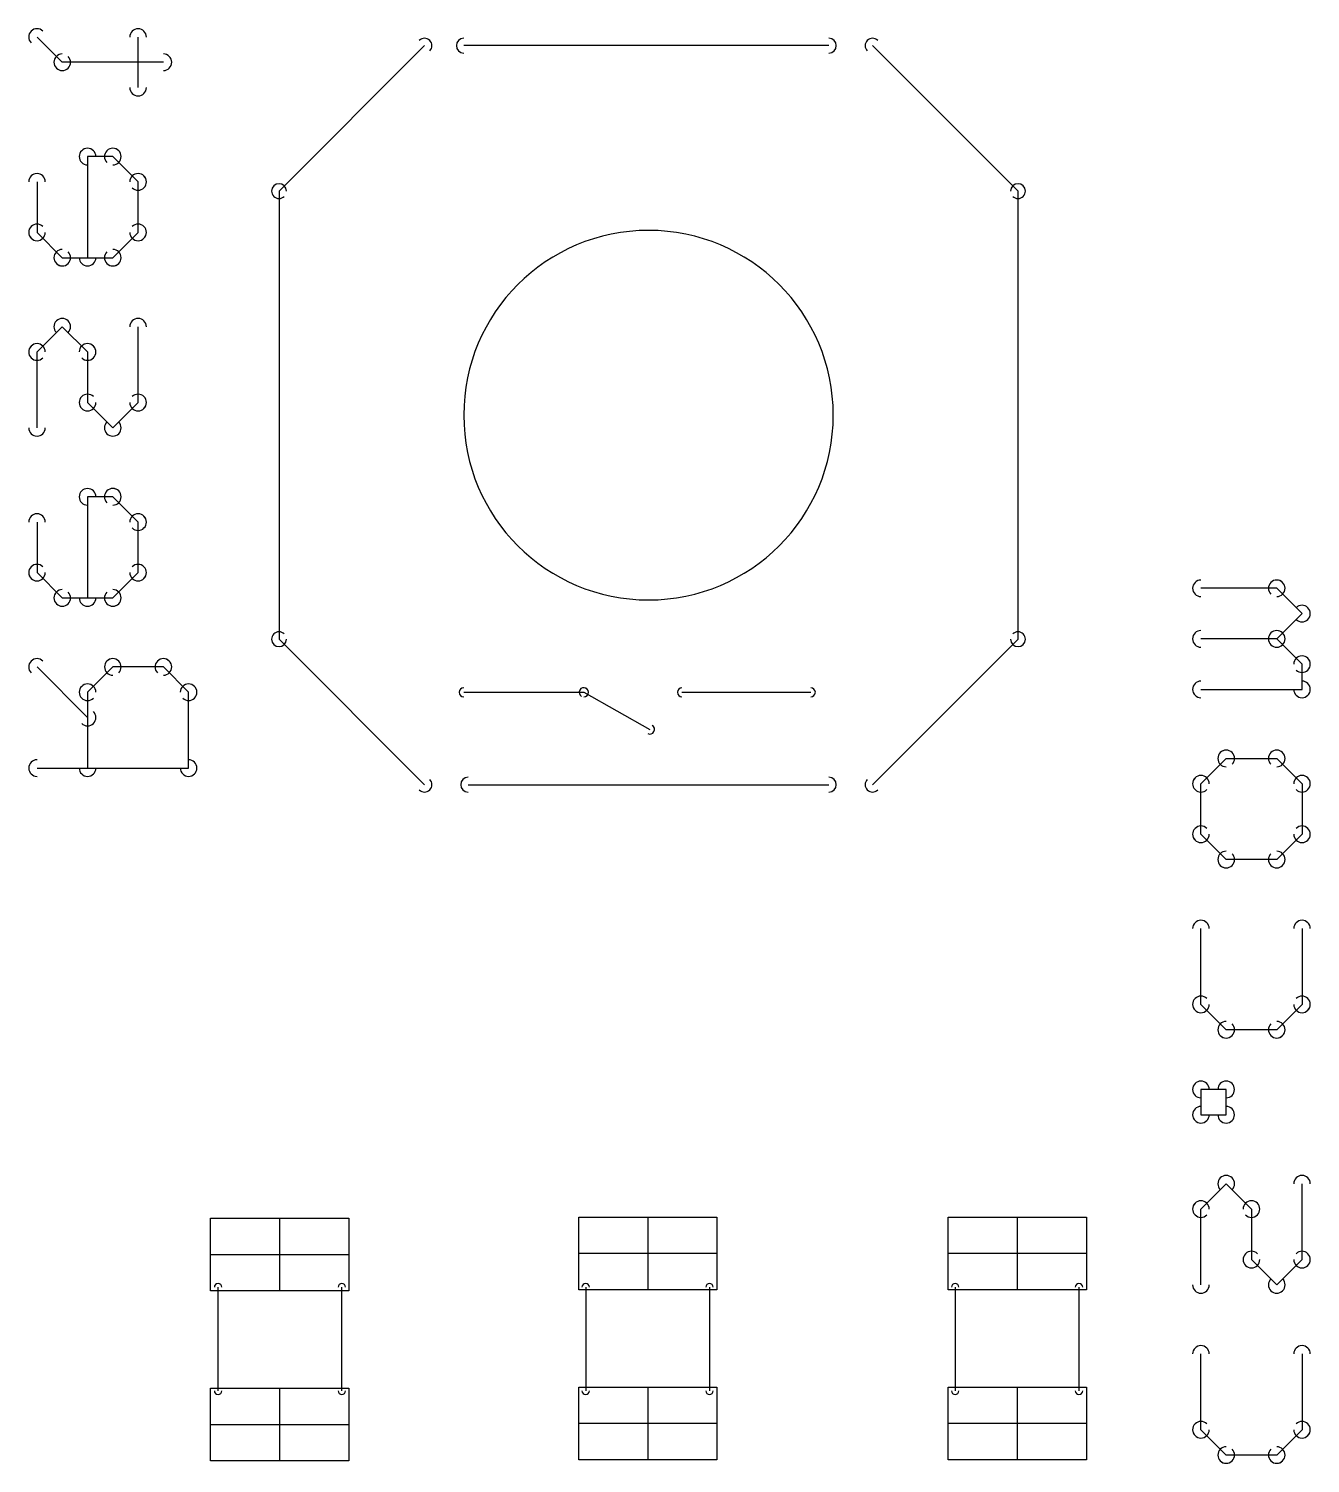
# Model space of a CAD drawing. Header units: inches. Extents: x 0 to 2.1, y -0.07 to 2.7.
# Drawn here: x 0.8822 to 1.2291, y 1.9164 to 2.3046 of the extents above; entities that cross this region are included whole.
import ezdxf

# ---------------------------------------------------------------- set-up
doc = ezdxf.new("R2010")
doc.units = ezdxf.units.IN
doc.header["$LTSCALE"] = 0.03937
doc.header["$MEASUREMENT"] = 0
for name, color, linetype, true_color in [('freetronics11$components$ghosts', 9, 'Continuous', 0xbebebe), ('freetronics11$dxf$0', 18, 'Continuous', 0x000000), ('freetronics11$screen', 52, 'Continuous', 0xd7d71f)]:
    doc.layers.add(name, color=color, linetype=linetype, true_color=true_color)

# ---------------------------------------------------------------- blocks, each defined once
blk = doc.blocks.new('RECT')
at = {"layer": 'freetronics11$dxf$0', "color": 0, "linetype": 'ByBlock', "lineweight": -2}
for p, q in [((0.5, 0.5), (-0.5, 0.5)), ((-0.5, 0.5), (-0.5, -0.5)), ((0, -0.5), (0, 0.5)), ((0.5, -0.5), (0.5, 0.5)), ((-0.5, 0), (0.5, 0)), ((-0.5, -0.5), (0.5, -0.5))]:
    blk.add_line(p, q, dxfattribs=at)

msp = doc.modelspace()

# ---------------------------------------------------------------- linework, layer by layer
at = {"layer": 'freetronics11$components$ghosts'}
for p, q in [((0.98937, 2.3, -0.06457), (0.95, 2.26063, -0.06457)), ((1.15, 2.26063, -0.06457), (1.11063, 2.3, -0.06457)), ((0.95, 2.13937, -0.06457), (0.98937, 2.1, -0.06457)), ((1.11063, 2.1, -0.06457), (1.15, 2.13937, -0.06457)), ((1, 2.125, -0.06457), (1.03248, 2.125, -0.06457)), ((1.03248, 2.125, -0.06457), (1.05039, 2.11496, -0.06457)), ((1.05906, 2.125, -0.06457), (1.0939, 2.125, -0.06457)), ((0.9335, 1.93598, -0.06457), (0.9335, 1.96402, -0.06457)), ((0.96701, 1.93598, -0.06457), (0.96701, 1.96402, -0.06457)), ((1.03299, 1.96402, -0.06457), (1.03299, 1.93598, -0.06457)), ((1.0665, 1.96402, -0.06457), (1.0665, 1.93598, -0.06457)), ((1.13299, 1.96402, -0.06457), (1.13299, 1.93598, -0.06457)), ((1.1665, 1.96402, -0.06457), (1.1665, 1.93598, -0.06457))]:
    msp.add_line(p, q, dxfattribs=at)
for centre, radius, start, end in [((0.98937, 2.3, -0.06457), 0.002, 315, 135), ((1.11063, 2.3, -0.06457), 0.002, 45, 225), ((0.95, 2.26063, -0.06457), 0.002, 135, 315), ((1.15, 2.26063, -0.06457), 0.002, 225, 45), ((0.95, 2.13937, -0.06457), 0.002, 45, 225), ((1.15, 2.13937, -0.06457), 0.002, 315, 135), ((1, 2.125, -0.06457), 0.00125, 90, 270), ((1.03248, 2.125, -0.06457), 0.00125, 60.7272, 240.7272), ((1.03248, 2.125, -0.06457), 0.00125, 270, 90), ((1.05906, 2.125, -0.06457), 0.00125, 90, 270), ((1.0939, 2.125, -0.06457), 0.00125, 270, 90), ((1.05039, 2.11496, -0.06457), 0.00125, 240.7384, 60.7384), ((0.98937, 2.1, -0.06457), 0.002, 225, 45), ((1.11063, 2.1, -0.06457), 0.002, 135, 315), ((0.9335, 1.96402, -0.06457), 0.001, 0, 180), ((0.96701, 1.96402, -0.06457), 0.001, 0, 180), ((1.03299, 1.96402, -0.06457), 0.001, 0, 180), ((1.0665, 1.96402, -0.06457), 0.001, 0, 180), ((1.13299, 1.96402, -0.06457), 0.001, 0, 180), ((1.1665, 1.96402, -0.06457), 0.001, 0, 180), ((0.9335, 1.93598, -0.06457), 0.001, 180, 0), ((0.96701, 1.93598, -0.06457), 0.001, 180, 0), ((1.03299, 1.93598, -0.06457), 0.001, 180, 0), ((1.0665, 1.93598, -0.06457), 0.001, 180, 0), ((1.13299, 1.93598, -0.06457), 0.001, 180, 0), ((1.1665, 1.93598, -0.06457), 0.001, 180, 0)]:
    msp.add_arc(centre, radius, start, end, dxfattribs=at)
at = {"layer": 'freetronics11$screen'}
for p, q in [((0.89134, 2.2955, -0.0642), (0.8845, 2.30233, -0.0642)), ((0.91186, 2.28866, -0.0642), (0.91186, 2.30233, -0.0642)), ((1.09882, 2.3, -0.0642), (1, 2.3, -0.0642)), ((0.9187, 2.2955, -0.0642), (0.89134, 2.2955, -0.0642)), ((0.89818, 2.26997, -0.0642), (0.89818, 2.24262, -0.0642)), ((0.90502, 2.26997, -0.0642), (0.89818, 2.26997, -0.0642)), ((0.91186, 2.26314, -0.0642), (0.90502, 2.26997, -0.0642)), ((0.8845, 2.26314, -0.0642), (0.8845, 2.24946, -0.0642)), ((0.91186, 2.24946, -0.0642), (0.91186, 2.26314, -0.0642)), ((0.95, 2.26063, -0.0642), (0.95, 2.13937, -0.0642)), ((1.15, 2.13937, -0.0642), (1.15, 2.26063, -0.0642)), ((0.8845, 2.24946, -0.0642), (0.89134, 2.24262, -0.0642)), ((0.90502, 2.24262, -0.0642), (0.91186, 2.24946, -0.0642)), ((0.89134, 2.24262, -0.0642), (0.90502, 2.24262, -0.0642)), ((0.8845, 2.2171, -0.0642), (0.89134, 2.22393, -0.0642)), ((0.89134, 2.22393, -0.0642), (0.89818, 2.2171, -0.0642)), ((0.91186, 2.20342, -0.0642), (0.91186, 2.22393, -0.0642)), ((0.8845, 2.19658, -0.0642), (0.8845, 2.2171, -0.0642)), ((0.89818, 2.2171, -0.0642), (0.89818, 2.20342, -0.0642)), ((0.89818, 2.20342, -0.0642), (0.90502, 2.19658, -0.0642)), ((0.90502, 2.19658, -0.0642), (0.91186, 2.20342, -0.0642)), ((0.89818, 2.1779, -0.0642), (0.89818, 2.15054, -0.0642)), ((0.90502, 2.1779, -0.0642), (0.89818, 2.1779, -0.0642)), ((0.91186, 2.17106, -0.0642), (0.90502, 2.1779, -0.0642)), ((0.8845, 2.17106, -0.0642), (0.8845, 2.15738, -0.0642)), ((0.91186, 2.15738, -0.0642), (0.91186, 2.17106, -0.0642)), ((0.8845, 2.15738, -0.0642), (0.89134, 2.15054, -0.0642)), ((0.90502, 2.15054, -0.0642), (0.91186, 2.15738, -0.0642)), ((1.22002, 2.15314, -0.0642), (1.1995, 2.15314, -0.0642)), ((1.22686, 2.1463, -0.0642), (1.22002, 2.15314, -0.0642)), ((0.89134, 2.15054, -0.0642), (0.90502, 2.15054, -0.0642)), ((1.22002, 2.13946, -0.0642), (1.22686, 2.1463, -0.0642)), ((1.22002, 2.13946, -0.0642), (1.1995, 2.13946, -0.0642)), ((1.22686, 2.13262, -0.0642), (1.22002, 2.13946, -0.0642)), ((0.89818, 2.11818, -0.0642), (0.8845, 2.13186, -0.0642)), ((0.90502, 2.13186, -0.0642), (0.89818, 2.12502, -0.0642)), ((0.9187, 2.13186, -0.0642), (0.90502, 2.13186, -0.0642)), ((0.92553, 2.12502, -0.0642), (0.9187, 2.13186, -0.0642)), ((1.22686, 2.12578, -0.0642), (1.22686, 2.13262, -0.0642)), ((0.89818, 2.12502, -0.0642), (0.89818, 2.1045, -0.0642)), ((0.92553, 2.1045, -0.0642), (0.92553, 2.12502, -0.0642)), ((1.1995, 2.12578, -0.0642), (1.22686, 2.12578, -0.0642)), ((0.8845, 2.1045, -0.0642), (0.92553, 2.1045, -0.0642)), ((1.1995, 2.10026, -0.0642), (1.20634, 2.1071, -0.0642)), ((1.20634, 2.1071, -0.0642), (1.22002, 2.1071, -0.0642)), ((1.22002, 2.1071, -0.0642), (1.22686, 2.10026, -0.0642)), ((1.00118, 2.1, -0.0642), (1.09882, 2.1, -0.0642)), ((1.1995, 2.08658, -0.0642), (1.1995, 2.10026, -0.0642)), ((1.22686, 2.10026, -0.0642), (1.22686, 2.08658, -0.0642)), ((1.20634, 2.07974, -0.0642), (1.1995, 2.08658, -0.0642)), ((1.22686, 2.08658, -0.0642), (1.22002, 2.07974, -0.0642)), ((1.22002, 2.07974, -0.0642), (1.20634, 2.07974, -0.0642)), ((1.1995, 2.04054, -0.0642), (1.1995, 2.06106, -0.0642)), ((1.22686, 2.06106, -0.0642), (1.22686, 2.04054, -0.0642)), ((1.20634, 2.0337, -0.0642), (1.1995, 2.04054, -0.0642)), ((1.22686, 2.04054, -0.0642), (1.22002, 2.0337, -0.0642)), ((1.22002, 2.0337, -0.0642), (1.20634, 2.0337, -0.0642)), ((1.1995, 2.01752, -0.0642), (1.1995, 2.01068, -0.0642)), ((1.20634, 2.01752, -0.0642), (1.1995, 2.01752, -0.0642)), ((1.20634, 2.01068, -0.0642), (1.20634, 2.01752, -0.0642)), ((1.1995, 2.01068, -0.0642), (1.20634, 2.01068, -0.0642)), ((1.1995, 1.98516, -0.0642), (1.20634, 1.992, -0.0642)), ((1.20634, 1.992, -0.0642), (1.21318, 1.98516, -0.0642)), ((1.22686, 1.97148, -0.0642), (1.22686, 1.992, -0.0642)), ((1.1995, 1.96464, -0.0642), (1.1995, 1.98516, -0.0642)), ((1.21318, 1.98516, -0.0642), (1.21318, 1.97148, -0.0642)), ((1.21318, 1.97148, -0.0642), (1.22002, 1.96464, -0.0642)), ((1.22002, 1.96464, -0.0642), (1.22686, 1.97148, -0.0642)), ((1.1995, 1.92544, -0.0642), (1.1995, 1.94596, -0.0642)), ((1.22686, 1.94596, -0.0642), (1.22686, 1.92544, -0.0642)), ((1.20634, 1.9186, -0.0642), (1.1995, 1.92544, -0.0642)), ((1.22686, 1.92544, -0.0642), (1.22002, 1.9186, -0.0642)), ((1.22002, 1.9186, -0.0642), (1.20634, 1.9186, -0.0642))]:
    msp.add_line(p, q, dxfattribs=at)
for centre, radius, start, end in [((0.8845, 2.30233, -0.0642), 0.00225, 45, 225), ((0.91186, 2.30233, -0.0642), 0.00225, 0, 180), ((1, 2.3, -0.0642), 0.002, 90, 270), ((1.09882, 2.3, -0.0642), 0.002, 270, 90), ((0.89134, 2.2955, -0.0642), 0.00225, 90, 270), ((0.89134, 2.2955, -0.0642), 0.00225, 225, 45), ((0.9187, 2.2955, -0.0642), 0.00225, 270, 90), ((0.91186, 2.28866, -0.0642), 0.00225, 180, 0), ((0.89818, 2.26997, -0.0642), 0.00225, 0, 180), ((0.89818, 2.26997, -0.0642), 0.00225, 90, 270), ((0.90502, 2.26997, -0.0642), 0.00225, 45, 225), ((0.90502, 2.26997, -0.0642), 0.00225, 270, 90), ((0.8845, 2.26314, -0.0642), 0.00225, 0, 180), ((0.91186, 2.26314, -0.0642), 0.00225, 0, 180), ((0.91186, 2.26314, -0.0642), 0.00225, 225, 45), ((0.95, 2.26063, -0.0642), 0.002, 0, 180), ((1.15, 2.26063, -0.0642), 0.002, 0, 180), ((0.8845, 2.24946, -0.0642), 0.00225, 45, 225), ((0.8845, 2.24946, -0.0642), 0.00225, 180, 0), ((0.91186, 2.24946, -0.0642), 0.00225, 180, 0), ((0.91186, 2.24946, -0.0642), 0.00225, 315, 135), ((1.05, 2.2, -0.0642), 0.05, 0, 180), ((0.89134, 2.24262, -0.0642), 0.00225, 90, 270), ((0.89134, 2.24262, -0.0642), 0.00225, 225, 45), ((0.90502, 2.24262, -0.0642), 0.00225, 135, 315), ((0.90502, 2.24262, -0.0642), 0.00225, 270, 90), ((0.89818, 2.24262, -0.0642), 0.00225, 180, 0), ((0.89134, 2.22393, -0.0642), 0.00225, 45, 225), ((0.89134, 2.22393, -0.0642), 0.00225, 315, 135), ((0.91186, 2.22393, -0.0642), 0.00225, 0, 180), ((0.8845, 2.2171, -0.0642), 0.00225, 0, 180), ((0.8845, 2.2171, -0.0642), 0.00225, 135, 315), ((0.89818, 2.2171, -0.0642), 0.00225, 0, 180), ((0.89818, 2.2171, -0.0642), 0.00225, 225, 45), ((0.89818, 2.20342, -0.0642), 0.00225, 45, 225), ((0.91186, 2.20342, -0.0642), 0.00225, 315, 135), ((0.89818, 2.20342, -0.0642), 0.00225, 180, 0), ((0.91186, 2.20342, -0.0642), 0.00225, 180, 0), ((0.90502, 2.19658, -0.0642), 0.00225, 135, 315), ((0.90502, 2.19658, -0.0642), 0.00225, 225, 45), ((1.05, 2.2, -0.0642), 0.05, 180, 0), ((0.8845, 2.19658, -0.0642), 0.00225, 180, 0), ((0.89818, 2.1779, -0.0642), 0.00225, 0, 180), ((0.89818, 2.1779, -0.0642), 0.00225, 90, 270), ((0.90502, 2.1779, -0.0642), 0.00225, 45, 225), ((0.90502, 2.1779, -0.0642), 0.00225, 270, 90), ((0.8845, 2.17106, -0.0642), 0.00225, 0, 180), ((0.91186, 2.17106, -0.0642), 0.00225, 0, 180), ((0.91186, 2.17106, -0.0642), 0.00225, 225, 45), ((0.8845, 2.15738, -0.0642), 0.00225, 45, 225), ((0.91186, 2.15738, -0.0642), 0.00225, 315, 135), ((0.8845, 2.15738, -0.0642), 0.00225, 180, 0), ((0.91186, 2.15738, -0.0642), 0.00225, 180, 0), ((1.1995, 2.15314, -0.0642), 0.00225, 90, 270), ((1.22002, 2.15314, -0.0642), 0.00225, 45, 225), ((1.22002, 2.15314, -0.0642), 0.00225, 270, 90), ((0.89134, 2.15054, -0.0642), 0.00225, 90, 270), ((0.89134, 2.15054, -0.0642), 0.00225, 225, 45), ((0.90502, 2.15054, -0.0642), 0.00225, 135, 315), ((0.90502, 2.15054, -0.0642), 0.00225, 270, 90), ((0.89818, 2.15054, -0.0642), 0.00225, 180, 0), ((1.22686, 2.1463, -0.0642), 0.00225, 315, 135), ((1.22686, 2.1463, -0.0642), 0.00225, 225, 45), ((0.95, 2.13937, -0.0642), 0.002, 180, 0), ((1.15, 2.13937, -0.0642), 0.002, 180, 0), ((1.1995, 2.13946, -0.0642), 0.00225, 90, 270), ((1.22002, 2.13946, -0.0642), 0.00225, 45, 225), ((1.22002, 2.13946, -0.0642), 0.00225, 135, 315), ((1.22002, 2.13946, -0.0642), 0.00225, 270, 90), ((0.8845, 2.13186, -0.0642), 0.00225, 45, 225), ((0.90502, 2.13186, -0.0642), 0.00225, 90, 270), ((0.90502, 2.13186, -0.0642), 0.00225, 315, 135), ((0.9187, 2.13186, -0.0642), 0.00225, 45, 225), ((0.9187, 2.13186, -0.0642), 0.00225, 270, 90), ((1.22686, 2.13262, -0.0642), 0.00225, 0, 180), ((1.22686, 2.13262, -0.0642), 0.00225, 225, 45), ((1.1995, 2.12578, -0.0642), 0.00225, 90, 270), ((1.22686, 2.12578, -0.0642), 0.00225, 270, 90), ((0.89818, 2.12502, -0.0642), 0.00225, 0, 180), ((0.89818, 2.12502, -0.0642), 0.00225, 135, 315), ((0.92553, 2.12502, -0.0642), 0.00225, 0, 180), ((0.92553, 2.12502, -0.0642), 0.00225, 225, 45), ((1.22686, 2.12578, -0.0642), 0.00225, 180, 0), ((0.89818, 2.11818, -0.0642), 0.00225, 225, 45), ((1.20634, 2.1071, -0.0642), 0.00225, 90, 270), ((1.20634, 2.1071, -0.0642), 0.00225, 315, 135), ((1.22002, 2.1071, -0.0642), 0.00225, 45, 225), ((1.22002, 2.1071, -0.0642), 0.00225, 270, 90), ((0.8845, 2.1045, -0.0642), 0.00225, 90, 270), ((0.89818, 2.1045, -0.0642), 0.00225, 180, 0), ((0.92553, 2.1045, -0.0642), 0.00225, 180, 0), ((0.92553, 2.1045, -0.0642), 0.00225, 270, 90), ((1.00118, 2.1, -0.0642), 0.002, 90, 270), ((1.09882, 2.1, -0.0642), 0.002, 270, 90), ((1.1995, 2.10026, -0.0642), 0.00225, 0, 180), ((1.1995, 2.10026, -0.0642), 0.00225, 135, 315), ((1.22686, 2.10026, -0.0642), 0.00225, 0, 180), ((1.22686, 2.10026, -0.0642), 0.00225, 225, 45), ((1.1995, 2.08658, -0.0642), 0.00225, 45, 225), ((1.22686, 2.08658, -0.0642), 0.00225, 315, 135), ((1.1995, 2.08658, -0.0642), 0.00225, 180, 0), ((1.22686, 2.08658, -0.0642), 0.00225, 180, 0), ((1.20634, 2.07974, -0.0642), 0.00225, 90, 270), ((1.20634, 2.07974, -0.0642), 0.00225, 225, 45), ((1.22002, 2.07974, -0.0642), 0.00225, 135, 315), ((1.22002, 2.07974, -0.0642), 0.00225, 270, 90), ((1.1995, 2.06106, -0.0642), 0.00225, 0, 180), ((1.22686, 2.06106, -0.0642), 0.00225, 0, 180), ((1.1995, 2.04054, -0.0642), 0.00225, 45, 225), ((1.22686, 2.04054, -0.0642), 0.00225, 315, 135), ((1.1995, 2.04054, -0.0642), 0.00225, 180, 0), ((1.22686, 2.04054, -0.0642), 0.00225, 180, 0), ((1.20634, 2.0337, -0.0642), 0.00225, 90, 270), ((1.20634, 2.0337, -0.0642), 0.00225, 225, 45), ((1.22002, 2.0337, -0.0642), 0.00225, 135, 315), ((1.22002, 2.0337, -0.0642), 0.00225, 270, 90), ((1.1995, 2.01752, -0.0642), 0.00225, 0, 180), ((1.1995, 2.01752, -0.0642), 0.00225, 90, 270), ((1.20634, 2.01752, -0.0642), 0.00225, 0, 180), ((1.20634, 2.01752, -0.0642), 0.00225, 270, 90), ((1.1995, 2.01068, -0.0642), 0.00225, 90, 270), ((1.20634, 2.01068, -0.0642), 0.00225, 270, 90), ((1.1995, 2.01068, -0.0642), 0.00225, 180, 0), ((1.20634, 2.01068, -0.0642), 0.00225, 180, 0), ((1.20634, 1.992, -0.0642), 0.00225, 45, 225), ((1.20634, 1.992, -0.0642), 0.00225, 315, 135), ((1.22686, 1.992, -0.0642), 0.00225, 0, 180), ((1.1995, 1.98516, -0.0642), 0.00225, 0, 180), ((1.1995, 1.98516, -0.0642), 0.00225, 135, 315), ((1.21318, 1.98516, -0.0642), 0.00225, 0, 180), ((1.21318, 1.98516, -0.0642), 0.00225, 225, 45), ((1.21318, 1.97148, -0.0642), 0.00225, 45, 225), ((1.22686, 1.97148, -0.0642), 0.00225, 315, 135), ((1.21318, 1.97148, -0.0642), 0.00225, 180, 0), ((1.22686, 1.97148, -0.0642), 0.00225, 180, 0), ((1.1995, 1.96464, -0.0642), 0.00225, 180, 0), ((1.22002, 1.96464, -0.0642), 0.00225, 135, 315), ((1.22002, 1.96464, -0.0642), 0.00225, 225, 45), ((1.1995, 1.94596, -0.0642), 0.00225, 0, 180), ((1.22686, 1.94596, -0.0642), 0.00225, 0, 180), ((1.1995, 1.92544, -0.0642), 0.00225, 45, 225), ((1.22686, 1.92544, -0.0642), 0.00225, 315, 135), ((1.1995, 1.92544, -0.0642), 0.00225, 180, 0), ((1.22686, 1.92544, -0.0642), 0.00225, 180, 0), ((1.20634, 1.9186, -0.0642), 0.00225, 90, 270), ((1.20634, 1.9186, -0.0642), 0.00225, 225, 45), ((1.22002, 1.9186, -0.0642), 0.00225, 135, 315), ((1.22002, 1.9186, -0.0642), 0.00225, 270, 90)]:
    msp.add_arc(centre, radius, start, end, dxfattribs=at)

# ---------------------------------------------------------------- block references
at = {"layer": 'freetronics11$components$ghosts', "extrusion": (0, 0, -1), "xscale": 0.019689, "yscale": 0.037402}
for p, rotation in [((-0.9502, 1.97284, 0.06457), 90), ((-1.0498, 1.97316, 0.06457), 270), ((-1.1498, 1.97316, 0.06457), 270), ((-0.9502, 1.92684, 0.06457), 90), ((-1.0498, 1.92716, 0.06457), 270), ((-1.1498, 1.92716, 0.06457), 270)]:
    msp.add_blockref('RECT', p, dxfattribs=dict(at, rotation=rotation))

doc.saveas('drawing.dxf')
